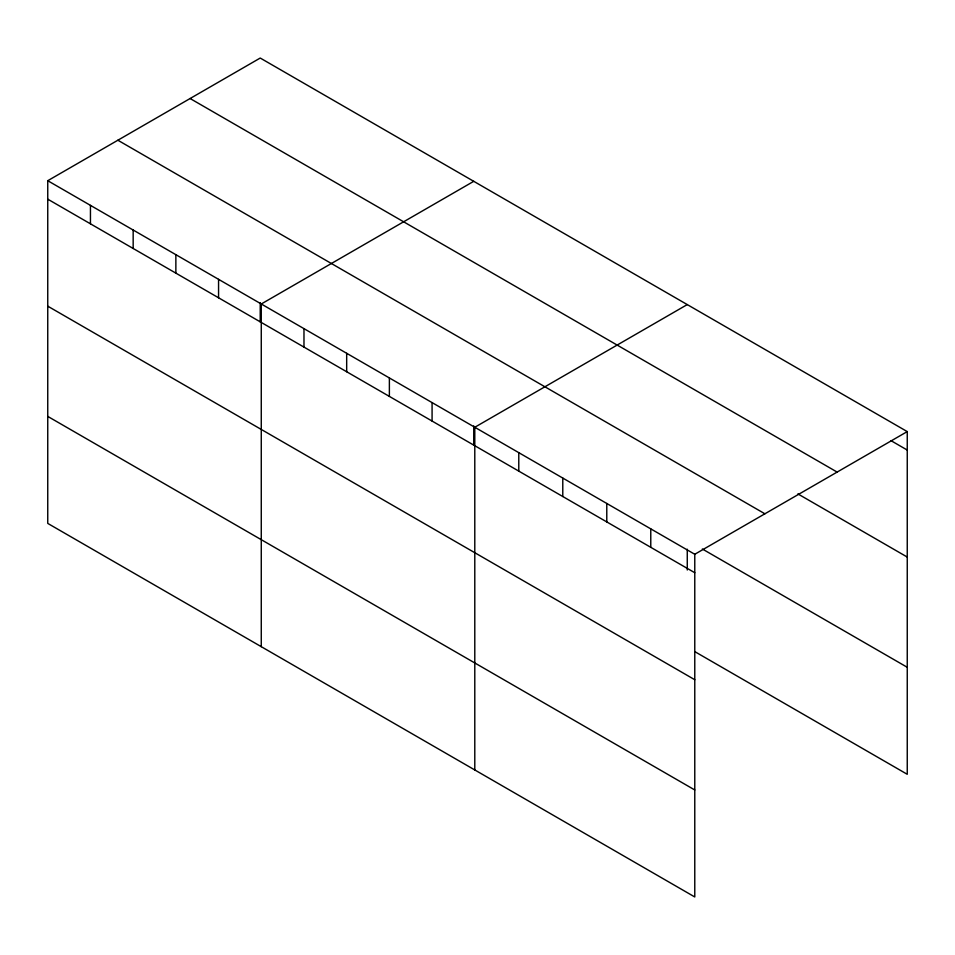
<?xml version="1.0" encoding="UTF-8"?>
<svg xmlns="http://www.w3.org/2000/svg" width="955" height="955" viewBox="0 0 955 955"><rect width="100%" height="100%" fill="white"/><g stroke="black" fill="none" stroke-linecap="round" stroke-linejoin="round"><path stroke-width="1.43" d="M47.75 180.71L694.774 554.27L694.774 896.96L47.75 523.4L47.75 180.71L260.226 58.04L907.25 431.6L907.25 774.29L694.81 651.632M473.74 181.319L261.264 303.988L261.264 646.678M687.266 304.585L474.79 427.267L474.79 769.945M694.774 554.27L907.25 431.6M890.908 440.613L907.25 450.056M190.105 98.52L837.129 472.08M797.879 493.902L907.25 557.052M117.871 140.23L764.895 513.79M702.343 548.994L907.25 667.282M47.75 199.165L694.774 572.725M47.75 306.161L694.774 679.721M47.75 416.404L694.774 789.964M687.266 549.197L687.266 570.004M650.773 528.867L650.773 547.322M606.783 503.464L606.783 521.919M562.782 478.061L562.782 496.516M518.78 452.658L518.78 471.113M473.74 425.918L473.74 445.245M432.078 402.604L432.078 421.06M389.377 377.953L389.377 396.409M346.677 353.302L346.677 371.758M303.976 328.639L303.976 347.095M260.226 302.651L260.226 321.966M218.564 279.338L218.564 297.793M175.863 254.675L175.863 273.13M133.163 230.024L133.163 248.479M90.45 205.373L90.45 223.828"/></g></svg>
